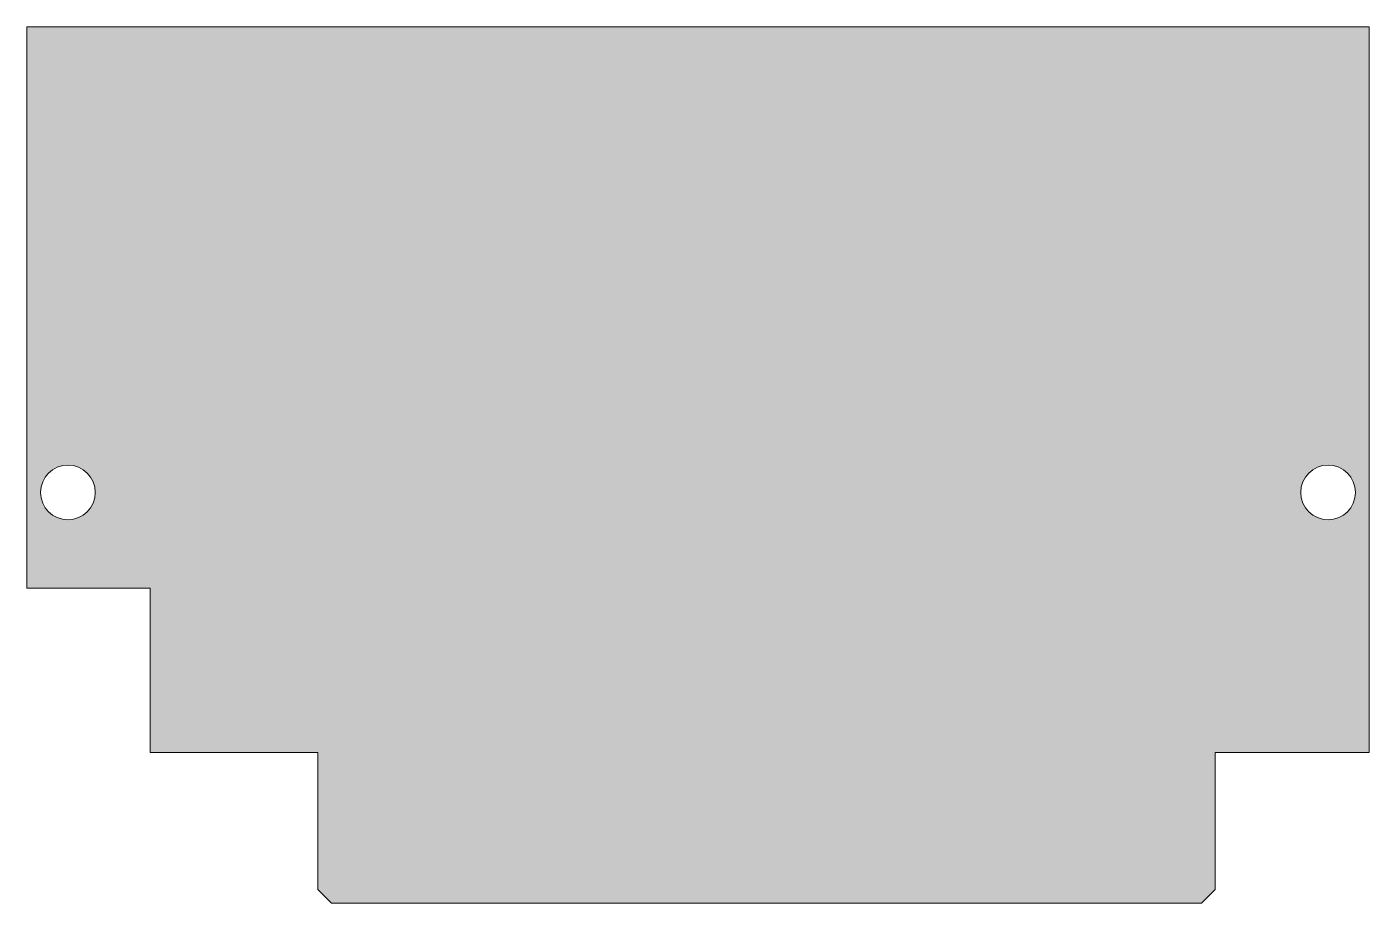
# Model space of a CAD drawing. Header units: millimetres. Extents: x 2 to 100, y 0 to 64.
import ezdxf

# ---------------------------------------------------------------- set-up
doc = ezdxf.new("R2010")
doc.units = ezdxf.units.MM
doc.layers.add('board', color=8, linetype='CONTINUOUS', lineweight=0)

msp = doc.modelspace()

# ---------------------------------------------------------------- hatches: boundary and pattern name
at = {"layer": 'board'}
h = msp.add_hatch(color=256, dxfattribs=at)
edge = h.paths.add_edge_path()
edge.add_line((11, 23), (11, 11))
edge.add_line((11, 11), (23.25, 11))
edge.add_line((23.25, 11), (23.25, 1))
edge.add_line((23.25, 1), (24.25, 0))
edge.add_line((24.25, 0), (87.75, 0))
edge.add_line((87.75, 0), (88.75, 1))
edge.add_line((88.75, 1), (88.75, 11))
edge.add_line((88.75, 11), (100, 11))
edge.add_line((100, 11), (100, 64))
edge.add_line((100, 64), (2, 64))
edge.add_line((2, 64), (2, 23))
edge.add_line((2, 23), (11, 23))
edge.add_arc((5, 30), 2, 0, 360)
edge.add_arc((97, 30), 2, 0, 360)

# ---------------------------------------------------------------- linework, layer by layer
for p, q in [((2, 23), (2, 64)), ((2, 64), (100, 64)), ((100, 64), (100, 11)), ((11, 23), (2, 23)), ((11, 23), (11, 11)), ((23.25, 11), (11, 11)), ((23.25, 11), (23.25, 1)), ((88.75, 1), (88.75, 11)), ((100, 11), (88.75, 11)), ((24.25, 0), (23.25, 1)), ((88.75, 1), (87.75, 0)), ((24.25, 0), (87.75, 0))]:
    msp.add_line(p, q, dxfattribs=at)
for centre in [(5, 30), (97, 30)]:
    msp.add_circle(centre, 2, dxfattribs=at)

doc.saveas('drawing.dxf')
